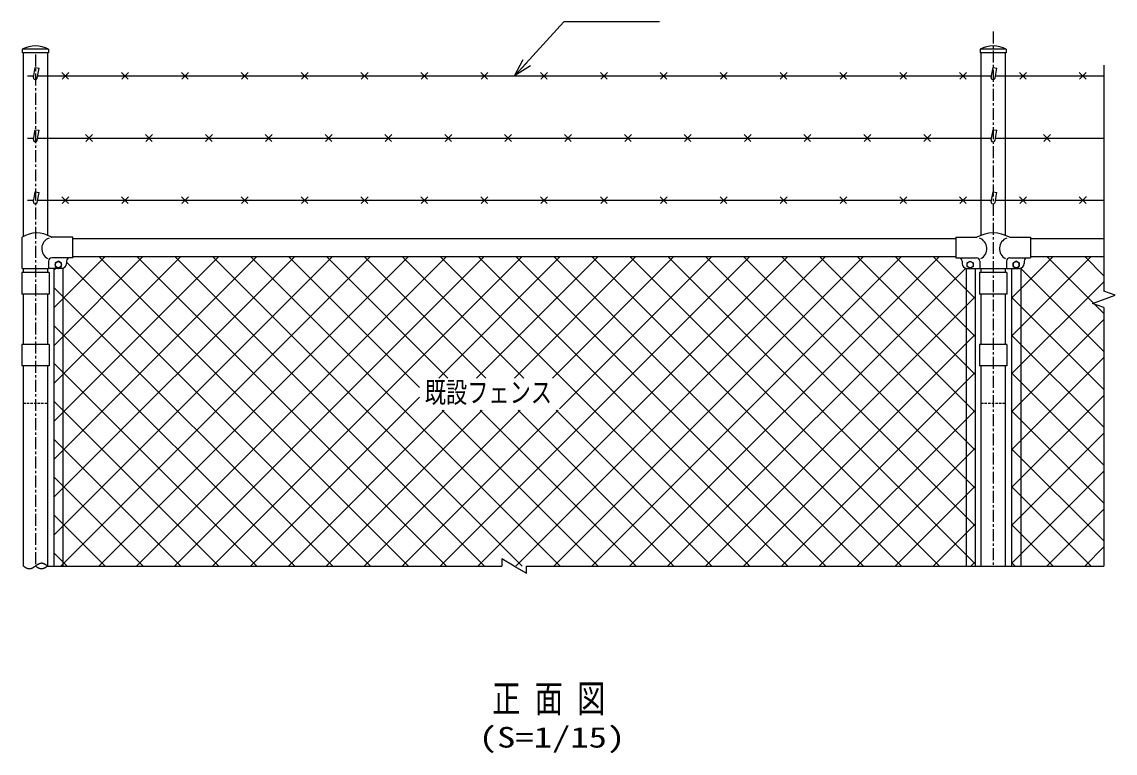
# Model space of a CAD drawing. Units: millimetres, scale not verified. Extents: x -4455 to 4455, y -3150 to 3150.
# Drawn here: x -3194 to -911, y 346 to 1874 of the extents above; entities that cross this region are included whole.
import ezdxf
from ezdxf.enums import TextEntityAlignment as Align

# ---------------------------------------------------------------- set-up
doc = ezdxf.new("R2010")
doc.units = ezdxf.units.MM
doc.header["$LTSCALE"] = 20
doc.linetypes.add('USER1', pattern=[2, 1.25, -0.25, 0.25, -0.25])
doc.linetypes.add('USER2', pattern=[0.375, 0.25, -0.125])
for name, color, linetype, lineweight in [('0-0_net', 2, 'Continuous', 25), ('0-1_0', 7, 'Continuous', 25), ('0-3_1', 7, 'Continuous', 25), ('0-4_EXTCNT-L', 4, 'Continuous', 25), ('0-5_柱', 7, 'Continuous', 25), ('0-6_center', 2, 'USER1', 25), ('0-7_band', 3, 'Continuous', 25), ('0-8_14', 7, 'Continuous', 25), ('0-9_13', 7, 'Continuous', 25), ('1-0_既設net', 4, 'Continuous', 25)]:
    doc.layers.add(name, color=color, linetype=linetype, lineweight=lineweight)
doc.styles.add('ＭＳ ゴシック', font='')
doc.styles.get('ＭＳ ゴシック').set_extended_font_data('MS Gothic')

# ---------------------------------------------------------------- blocks, each defined once
blk = doc.blocks.new('_Open30')
at = {"layer": '0-1_0', "color": 2}
blk.add_line((0, 0), (-20, 0), dxfattribs=at)
blk.add_lwpolyline([(-20, 5.36), (0, 0), (-20, -5.36)], dxfattribs=at)

msp = doc.modelspace()

# ---------------------------------------------------------------- linework, layer by layer
at = {"layer": '0-0_net'}
for p, q in [((-3182.91, 1761.07), (-3169.48, 1761.07)), ((-3161.36, 1761.07), (-1169.48, 1761.07)), ((-3097.26, 1754.07), (-3111.26, 1768.07)), ((-3110.6, 1754.07), (-3096.6, 1768.07)), ((-2972.25, 1754.07), (-2986.25, 1768.07)), ((-2985.59, 1754.07), (-2971.59, 1768.07)), ((-2847.25, 1754.07), (-2861.25, 1768.07)), ((-2860.59, 1754.07), (-2846.59, 1768.07)), ((-2722.24, 1754.07), (-2736.24, 1768.07)), ((-2735.58, 1754.07), (-2721.58, 1768.07)), ((-2597.24, 1754.07), (-2611.24, 1768.07)), ((-2610.58, 1754.07), (-2596.58, 1768.07)), ((-2472.23, 1754.07), (-2486.23, 1768.07)), ((-2485.58, 1754.07), (-2471.58, 1768.07)), ((-2347.23, 1754.07), (-2361.23, 1768.07)), ((-2360.57, 1754.07), (-2346.57, 1768.07)), ((-2222.22, 1754.07), (-2236.23, 1768.07)), ((-2235.57, 1754.07), (-2221.57, 1768.07)), ((-2097.22, 1754.07), (-2111.22, 1768.07)), ((-2110.56, 1754.07), (-2096.56, 1768.07)), ((-1972.22, 1754.07), (-1986.22, 1768.07)), ((-1985.56, 1754.07), (-1971.56, 1768.07)), ((-1847.21, 1754.07), (-1861.21, 1768.07)), ((-1860.55, 1754.07), (-1846.55, 1768.07)), ((-1722.21, 1754.07), (-1736.21, 1768.07)), ((-1735.55, 1754.07), (-1721.55, 1768.07)), ((-1597.2, 1754.07), (-1611.2, 1768.07)), ((-1610.54, 1754.07), (-1596.54, 1768.07)), ((-1472.2, 1754.07), (-1486.2, 1768.07)), ((-1485.54, 1754.07), (-1471.54, 1768.07)), ((-1347.19, 1754.07), (-1361.19, 1768.07)), ((-1360.54, 1754.07), (-1346.54, 1768.07)), ((-1222.19, 1754.07), (-1236.19, 1768.07)), ((-1222.19, 1754.07), (-1236.19, 1768.07)), ((-1235.53, 1754.07), (-1221.53, 1768.07)), ((-1235.53, 1754.07), (-1221.53, 1768.07)), ((-1161.36, 1761.07), (-934.84, 1761.07)), ((-1097.18, 1754.07), (-1111.18, 1768.07)), ((-1110.53, 1754.07), (-1096.53, 1768.07)), ((-972.18, 1754.07), (-986.18, 1768.07)), ((-985.52, 1754.07), (-971.52, 1768.07)), ((-3182.91, 1631.16), (-3169.48, 1631.16)), ((-3161.36, 1631.16), (-1169.48, 1631.16)), ((-3047.25, 1624.16), (-3061.25, 1638.16)), ((-3060.6, 1624.16), (-3046.6, 1638.16)), ((-2922.25, 1624.16), (-2936.25, 1638.16)), ((-2935.59, 1624.16), (-2921.59, 1638.16)), ((-2797.24, 1624.16), (-2811.25, 1638.16)), ((-2810.59, 1624.16), (-2796.59, 1638.16)), ((-2672.24, 1624.16), (-2686.24, 1638.16)), ((-2685.58, 1624.16), (-2671.58, 1638.16)), ((-2547.24, 1624.16), (-2561.24, 1638.16)), ((-2560.58, 1624.16), (-2546.58, 1638.16)), ((-2422.23, 1624.16), (-2436.23, 1638.16)), ((-2435.57, 1624.16), (-2421.57, 1638.16)), ((-2297.23, 1624.16), (-2311.23, 1638.16)), ((-2310.57, 1624.16), (-2296.57, 1638.16)), ((-2172.22, 1624.16), (-2186.22, 1638.16)), ((-2185.57, 1624.16), (-2171.57, 1638.16)), ((-2047.22, 1624.16), (-2061.22, 1638.16)), ((-2060.56, 1624.16), (-2046.56, 1638.16)), ((-1922.21, 1624.16), (-1936.21, 1638.16)), ((-1935.56, 1624.16), (-1921.56, 1638.16)), ((-1797.21, 1624.16), (-1811.21, 1638.16)), ((-1810.55, 1624.16), (-1796.55, 1638.16)), ((-1672.2, 1624.16), (-1686.21, 1638.16)), ((-1685.55, 1624.16), (-1671.55, 1638.16)), ((-1547.2, 1624.16), (-1561.2, 1638.16)), ((-1560.54, 1624.16), (-1546.54, 1638.16)), ((-1422.2, 1624.16), (-1436.2, 1638.16)), ((-1435.54, 1624.16), (-1421.54, 1638.16)), ((-1297.19, 1624.16), (-1311.19, 1638.16)), ((-1310.53, 1624.16), (-1296.53, 1638.16)), ((-1161.36, 1631.16), (-934.84, 1631.16)), ((-1047.18, 1624.16), (-1061.18, 1638.16)), ((-1060.53, 1624.16), (-1046.53, 1638.16)), ((-3097.26, 1494.25), (-3111.26, 1508.25)), ((-3110.6, 1494.25), (-3096.6, 1508.25)), ((-2972.25, 1494.25), (-2986.25, 1508.25)), ((-2985.59, 1494.25), (-2971.59, 1508.25)), ((-2847.25, 1494.25), (-2861.25, 1508.25)), ((-2860.59, 1494.25), (-2846.59, 1508.25)), ((-2722.24, 1494.25), (-2736.24, 1508.25)), ((-2735.58, 1494.25), (-2721.58, 1508.25)), ((-2597.24, 1494.25), (-2611.24, 1508.25)), ((-2610.58, 1494.25), (-2596.58, 1508.25)), ((-2472.23, 1494.25), (-2486.23, 1508.25)), ((-2485.58, 1494.25), (-2471.58, 1508.25)), ((-2347.23, 1494.25), (-2361.23, 1508.25)), ((-2360.57, 1494.25), (-2346.57, 1508.25)), ((-2222.22, 1494.25), (-2236.23, 1508.25)), ((-2235.57, 1494.25), (-2221.57, 1508.25)), ((-2097.22, 1494.25), (-2111.22, 1508.25)), ((-2110.56, 1494.25), (-2096.56, 1508.25)), ((-1972.22, 1494.25), (-1986.22, 1508.25)), ((-1985.56, 1494.25), (-1971.56, 1508.25)), ((-1847.21, 1494.25), (-1861.21, 1508.25)), ((-1860.55, 1494.25), (-1846.55, 1508.25)), ((-1722.21, 1494.25), (-1736.21, 1508.25)), ((-1735.55, 1494.25), (-1721.55, 1508.25)), ((-1597.2, 1494.25), (-1611.2, 1508.25)), ((-1610.54, 1494.25), (-1596.54, 1508.25)), ((-1472.2, 1494.25), (-1486.2, 1508.25)), ((-1485.54, 1494.25), (-1471.54, 1508.25)), ((-1347.19, 1494.25), (-1361.19, 1508.25)), ((-1360.54, 1494.25), (-1346.54, 1508.25)), ((-1222.19, 1494.25), (-1236.19, 1508.25)), ((-1222.19, 1494.25), (-1236.19, 1508.25)), ((-1235.53, 1494.25), (-1221.53, 1508.25)), ((-1235.53, 1494.25), (-1221.53, 1508.25)), ((-1097.18, 1494.25), (-1111.18, 1508.25)), ((-1110.53, 1494.25), (-1096.53, 1508.25)), ((-972.18, 1494.25), (-986.18, 1508.25)), ((-985.52, 1494.25), (-971.52, 1508.25)), ((-971.52, 1508.25), (-971.32, 1508.25)), ((-3182.91, 1501.25), (-3169.48, 1501.25)), ((-3161.33, 1501.25), (-1169.48, 1501.25)), ((-1161.36, 1501.25), (-934.84, 1501.25))]:
    msp.add_line(p, q, dxfattribs=at)
at = {"layer": '0-1_0'}
msp.add_lwpolyline([(-1863.1, 1873.92), (-2062.87, 1873.92), (-2163.71, 1762.9)], dxfattribs=at)
at = {"layer": '0-3_1', "color": 4}
for p, q in [((-934.84, 1783.22), (-934.84, 1311.01)), ((-958.33, 1285.36), (-911.35, 1302.46)), ((-911.35, 1302.46), (-934.84, 1311.01)), ((-934.84, 1276.81), (-958.33, 1285.36)), ((-934.84, 1276.81), (-934.84, 736.48))]:
    msp.add_line(p, q, dxfattribs=at)
at = {"layer": '0-3_1'}
for p, q in [((-3170.05, 1757.82), (-3166.4, 1778.5)), ((-3166.4, 1778.5), (-3158.52, 1777.17)), ((-3162.16, 1756.49), (-3158.52, 1777.17)), ((-1170.05, 1757.82), (-1166.4, 1778.5)), ((-1166.4, 1778.5), (-1158.52, 1777.17)), ((-1162.16, 1756.49), (-1158.52, 1777.17)), ((-3162.16, 1626.58), (-3158.52, 1647.26)), ((-1170.05, 1627.91), (-1166.4, 1648.59)), ((-1166.4, 1648.59), (-1158.52, 1647.26)), ((-1162.16, 1626.58), (-1158.52, 1647.26)), ((-3170.05, 1498), (-3166.4, 1518.68)), ((-3166.4, 1518.68), (-3158.52, 1517.35)), ((-3162.16, 1496.67), (-3158.52, 1517.35)), ((-1170.05, 1498), (-1166.4, 1518.68)), ((-1166.4, 1518.68), (-1158.52, 1517.35)), ((-1162.16, 1496.67), (-1158.52, 1517.35)), ((-3111.07, 1423.75), (-3133.06, 1423.75)), ((-3088.08, 1421.25), (-1244.07, 1421.25)), ((-1088.08, 1421.25), (-934.84, 1421.25)), ((-3138.57, 1373.76), (-3138.57, 1358.76)), ((-3101.07, 1373.76), (-3101.07, 1368.76)), ((-3088.08, 1383.25), (-1244.07, 1383.25)), ((-1231.07, 1373.76), (-1231.07, 1368.76)), ((-1220.57, 1370.01), (-1214.07, 1373.76)), ((-1194.07, 1373.76), (-1194.07, 1358.76)), ((-1138.07, 1373.76), (-1138.07, 1358.76)), ((-1101.07, 1373.76), (-1101.07, 1368.76)), ((-1088.08, 1383.25), (-934.84, 1383.25)), ((-3111.07, 1358.76), (-3138.57, 1358.76)), ((-3127.57, 1358.76), (-3127.57, 736.48)), ((-3108.57, 1358.76), (-3108.57, 736.48)), ((-1222.77, 1358.76), (-1222.77, 736.48)), ((-1221.07, 1358.76), (-1111.07, 1358.76)), ((-1207.57, 1362.5), (-1214.07, 1358.75)), ((-1203.77, 1358.76), (-1203.77, 736.48)), ((-1127.57, 1358.76), (-1127.57, 736.48)), ((-1124.58, 1362.5), (-1118.07, 1358.75)), ((-1118.07, 1358.75), (-1111.58, 1362.5)), ((-1108.57, 1358.76), (-1108.57, 736.48))]:
    msp.add_line(p, q, dxfattribs=at)
for points in [[(-3170.05, 1627.91), (-3166.4, 1648.59), (-3158.52, 1647.26)], [(-1214.07, 1358.75), (-1220.57, 1362.5), (-1220.57, 1370.01)], [(-1214.07, 1373.76), (-1207.57, 1370.01), (-1207.57, 1362.5)], [(-1118.07, 1373.76), (-1124.58, 1370.01), (-1124.58, 1362.5)], [(-1111.58, 1362.5), (-1111.58, 1370.01), (-1118.07, 1373.76)]]:
    msp.add_lwpolyline(points, dxfattribs=at)
msp.add_lwpolyline([(-3118.07, 1373.76), (-3124.57, 1370.01), (-3124.57, 1362.5), (-3118.07, 1358.75), (-3111.57, 1362.5), (-3111.57, 1370.01)], close=True, dxfattribs=at)
for centre in [(-3118.07, 1366.26), (-1214.07, 1366.26), (-1118.07, 1366.26)]:
    msp.add_circle(centre, 6.5, dxfattribs=at)
for centre, radius, start, end in [((-3166.12, 1757.07), 4, 169.25203, 351.57834), ((-1166.12, 1757.07), 4, 169.25203, 351.57834), ((-3166.12, 1627.16), 4, 169.25203, 351.57834), ((-1166.12, 1627.16), 4, 169.25203, 351.57834), ((-3166.12, 1497.25), 4, 169.25203, 351.57834), ((-1166.12, 1497.25), 4, 169.25203, 351.57834), ((-3129.3, 1400), 23.62, 110.71131, 242.59012), ((-1202.84, 1400), 23.62, 297.40988, 69.28869), ((-1129.3, 1400), 23.62, 110.71131, 242.59012), ((-3131.57, 1373.76), 7, 90, 180), ((-3094.07, 1373.76), 7, 90, 180), ((-1238.07, 1373.76), 7, 0, 90), ((-1201.07, 1373.76), 7, 0, 90), ((-1131.07, 1373.76), 7, 90, 180), ((-1094.07, 1373.76), 7, 90, 180), ((-3111.07, 1368.76), 10, 270, 0), ((-1221.07, 1368.76), 10, 180, 270), ((-1111.07, 1368.76), 10, 270, 0)]:
    msp.add_arc(centre, radius, start, end, dxfattribs=at)
at = {"layer": '0-4_EXTCNT-L'}
for p, q in [((-3140.67, 736.48), (-2191.86, 736.48)), ((-2140.28, 736.48), (-934.84, 736.48))]:
    msp.add_line(p, q, dxfattribs=at)
for points in [[(-3185.88, 732.82), (-3186.39, 733.11), (-3186.9, 733.42), (-3187.41, 733.73), (-3187.92, 734.06), (-3188.42, 734.39), (-3188.93, 734.73), (-3189.44, 735.07), (-3189.95, 735.42), (-3190.46, 735.77), (-3190.96, 736.13), (-3191.47, 736.48)], [(-3166.07, 736.48), (-3166.58, 736.13), (-3167.09, 735.77), (-3167.59, 735.42), (-3168.1, 735.07), (-3168.61, 734.73), (-3169.12, 734.39), (-3169.63, 734.06), (-3170.13, 733.73), (-3170.64, 733.42), (-3171.15, 733.11), (-3171.66, 732.82), (-3172.17, 732.54), (-3172.68, 732.27), (-3173.18, 732.02), (-3173.69, 731.79), (-3174.2, 731.57), (-3174.71, 731.37), (-3175.22, 731.18), (-3175.72, 731.02), (-3176.23, 730.88), (-3176.74, 730.77), (-3177.25, 730.68), (-3177.76, 730.61), (-3178.26, 730.57), (-3178.77, 730.55), (-3179.28, 730.57), (-3179.79, 730.61), (-3180.3, 730.68), (-3180.8, 730.77), (-3181.31, 730.88), (-3181.82, 731.02), (-3182.33, 731.18), (-3182.84, 731.37), (-3183.34, 731.57), (-3183.85, 731.79), (-3184.36, 732.02), (-3184.87, 732.27), (-3185.38, 732.54), (-3185.88, 732.82)], [(-3160.48, 740.14), (-3160.99, 739.85), (-3161.5, 739.54), (-3162.01, 739.23), (-3162.51, 738.91), (-3163.02, 738.57), (-3163.53, 738.24), (-3164.04, 737.89), (-3164.55, 737.54), (-3165.05, 737.19), (-3165.56, 736.84), (-3166.07, 736.48)], [(-3160.48, 732.82), (-3160.99, 733.11), (-3161.5, 733.42), (-3162.01, 733.73), (-3162.51, 734.06), (-3163.02, 734.39), (-3163.53, 734.73), (-3164.04, 735.07), (-3164.55, 735.42), (-3165.05, 735.77), (-3165.56, 736.13), (-3166.07, 736.48)], [(-3140.67, 736.48), (-3141.18, 736.84), (-3141.69, 737.19), (-3142.19, 737.54), (-3142.7, 737.89), (-3143.21, 738.24), (-3143.72, 738.57), (-3144.23, 738.91), (-3144.73, 739.23), (-3145.24, 739.54), (-3145.75, 739.85), (-3146.26, 740.14), (-3146.77, 740.42), (-3147.27, 740.69), (-3147.78, 740.94), (-3148.29, 741.18), (-3148.8, 741.39), (-3149.31, 741.6), (-3149.81, 741.78), (-3150.32, 741.94), (-3150.83, 742.08), (-3151.34, 742.19), (-3151.85, 742.29), (-3152.35, 742.35), (-3152.86, 742.39), (-3153.37, 742.41), (-3153.88, 742.39), (-3154.39, 742.35), (-3154.89, 742.29), (-3155.4, 742.19), (-3155.91, 742.08), (-3156.42, 741.94), (-3156.93, 741.78), (-3157.43, 741.6), (-3157.94, 741.39), (-3158.45, 741.18), (-3158.96, 740.94), (-3159.47, 740.69), (-3159.97, 740.42), (-3160.48, 740.14)], [(-3140.67, 736.48), (-3141.18, 736.13), (-3141.69, 735.77), (-3142.19, 735.42), (-3142.7, 735.07), (-3143.21, 734.73), (-3143.72, 734.39), (-3144.23, 734.06), (-3144.73, 733.73), (-3145.24, 733.42), (-3145.75, 733.11), (-3146.26, 732.82), (-3146.77, 732.54), (-3147.27, 732.27), (-3147.78, 732.02), (-3148.29, 731.79), (-3148.8, 731.57), (-3149.31, 731.37), (-3149.81, 731.18), (-3150.32, 731.02), (-3150.83, 730.88), (-3151.34, 730.77), (-3151.85, 730.68), (-3152.35, 730.61), (-3152.86, 730.57), (-3153.37, 730.55), (-3153.88, 730.57), (-3154.39, 730.61), (-3154.89, 730.68), (-3155.4, 730.77), (-3155.91, 730.88), (-3156.42, 731.02), (-3156.93, 731.18), (-3157.43, 731.37), (-3157.94, 731.57), (-3158.45, 731.79), (-3158.96, 732.02), (-3159.47, 732.27), (-3159.97, 732.54), (-3160.48, 732.82)], [(-2166.07, 736.48), (-2191.86, 751.37), (-2191.86, 736.48)], [(-2166.07, 736.48), (-2140.28, 721.59), (-2140.28, 736.48)]]:
    msp.add_lwpolyline(points, dxfattribs=at)
at = {"layer": '0-5_柱'}
for p, q in [((-3138.67, 1817.06), (-3193.47, 1817.06)), ((-3193.47, 1817.06), (-3193.47, 1809.06)), ((-3138.67, 1809.06), (-3193.47, 1809.06)), ((-3191.47, 1809.06), (-3191.47, 1425.07)), ((-3140.67, 1809.06), (-3140.67, 1427.94)), ((-3138.67, 1817.06), (-3138.67, 1809.07)), ((-1193.47, 1817.06), (-1193.47, 1809.06)), ((-1138.67, 1817.06), (-1193.47, 1817.06)), ((-1138.67, 1809.06), (-1193.47, 1809.06)), ((-1191.47, 1809.06), (-1191.47, 1427.89)), ((-1140.67, 1809.06), (-1140.67, 1427.89)), ((-1138.67, 1817.06), (-1138.67, 1809.07)), ((-3191.47, 1358.76), (-3191.47, 1349.85)), ((-3140.67, 1358.76), (-3140.67, 1349.85)), ((-1191.47, 1358.76), (-1191.47, 1349.85)), ((-1140.67, 1358.76), (-1140.67, 1349.85)), ((-3191.47, 1304.85), (-3191.47, 1199.85)), ((-3140.67, 1304.85), (-3140.67, 1199.85)), ((-1191.47, 1304.85), (-1191.47, 1199.85)), ((-1140.67, 1304.85), (-1140.67, 1199.85)), ((-3191.47, 1154.85), (-3191.47, 736.48)), ((-3140.67, 1154.85), (-3140.67, 736.48)), ((-1191.47, 1154.85), (-1191.47, 736.48)), ((-1140.67, 1154.85), (-1140.67, 736.48))]:
    msp.add_line(p, q, dxfattribs=at)
at = {"layer": '0-5_柱', "linetype": 'USER2'}
for p, q in [((-3191.47, 1077.35), (-3140.67, 1077.35)), ((-1191.47, 1077.35), (-1140.67, 1077.35))]:
    msp.add_line(p, q, dxfattribs=at)
at = {"layer": '0-5_柱'}
for centre in [(-3166.07, 1761.61), (-1166.07, 1761.61)]:
    msp.add_arc(centre, 61.85, 63.70572, 116.29439, dxfattribs=at)
at = {"layer": '0-6_center'}
for p, q in [((-1166.07, 1853.83), (-1166.07, 736.48)), ((-3166.07, 1805.67), (-3166.07, 736.48))]:
    msp.add_line(p, q, dxfattribs=at)
at = {"layer": '0-7_band'}
for p, q in [((-3194.42, 1349.85), (-3194.42, 1304.85)), ((-3137.72, 1349.85), (-3194.42, 1349.85)), ((-3137.72, 1349.85), (-3137.72, 1304.85)), ((-1194.42, 1349.85), (-1194.42, 1304.85)), ((-1137.72, 1349.85), (-1194.42, 1349.85)), ((-1137.72, 1349.85), (-1137.72, 1304.85)), ((-3137.72, 1304.85), (-3194.42, 1304.85)), ((-1137.72, 1304.85), (-1194.42, 1304.85)), ((-3194.42, 1199.85), (-3194.42, 1154.85)), ((-3137.72, 1199.85), (-3194.42, 1199.85)), ((-3137.72, 1199.85), (-3137.72, 1154.85)), ((-1194.42, 1199.85), (-1194.42, 1154.85)), ((-1137.72, 1199.85), (-1194.42, 1199.85)), ((-1137.72, 1199.85), (-1137.72, 1154.85)), ((-3137.72, 1154.85), (-3194.42, 1154.85)), ((-1137.72, 1154.85), (-1194.42, 1154.85))]:
    msp.add_line(p, q, dxfattribs=at)
at = {"layer": '0-8_14'}
for p, q in [((-3193.57, 1358.76), (-3193.57, 1423.75)), ((-3088.08, 1423.75), (-3131.6, 1423.75)), ((-3088.08, 1380.76), (-3088.08, 1423.75)), ((-3088.08, 1380.76), (-3131.57, 1380.76)), ((-3193.57, 1358.76), (-3138.57, 1358.76))]:
    msp.add_line(p, q, dxfattribs=at)
for centre, radius, start, end in [((-3163.32, 1377.83), 55, 58.08677, 123.37274), ((-3131.6, 1428.75), 5, 238.08846, 270)]:
    msp.add_arc(centre, radius, start, end, dxfattribs=at)
at = {"layer": '0-9_13'}
for p, q in [((-1244.07, 1423.75), (-1200.07, 1423.75)), ((-1244.07, 1423.75), (-1244.07, 1380.76)), ((-1132.07, 1423.75), (-1088.08, 1423.75)), ((-1088.08, 1423.75), (-1088.08, 1380.76)), ((-1244.07, 1380.76), (-1201.07, 1380.76)), ((-1131.07, 1380.76), (-1088.08, 1380.76))]:
    msp.add_line(p, q, dxfattribs=at)
msp.add_arc((-1166.07, 1364.04), 68.72, 60.347, 119.65305, dxfattribs=at)
at = {"layer": '1-0_既設net'}
for p, q in [((-3127.57, 1276.37), (-3020.69, 1383.25)), ((-3127.57, 1197.18), (-2941.5, 1383.25)), ((-3127.57, 1117.98), (-2862.3, 1383.25)), ((-3127.57, 1038.79), (-2783.11, 1383.25)), ((-3127.57, 959.59), (-2703.91, 1383.25)), ((-3127.57, 880.39), (-2624.71, 1383.25)), ((-3127.57, 801.2), (-2545.52, 1383.25)), ((-3113.09, 736.48), (-2466.32, 1383.25)), ((-2466.13, 736.48), (-3101.07, 1371.42)), ((-3033.9, 736.48), (-2387.13, 1383.25)), ((-2386.94, 736.48), (-3033.71, 1383.25)), ((-2954.7, 736.48), (-2307.93, 1383.25)), ((-2307.74, 736.48), (-2954.52, 1383.25)), ((-2875.51, 736.48), (-2228.73, 1383.25)), ((-2228.55, 736.48), (-2875.32, 1383.25)), ((-2796.31, 736.48), (-2149.54, 1383.25)), ((-2149.35, 736.48), (-2796.12, 1383.25)), ((-2070.15, 736.48), (-2716.93, 1383.25)), ((-2364.16, 1109.68), (-2637.73, 1383.25)), ((-2304.88, 1129.59), (-2558.54, 1383.25)), ((-2225.68, 1129.59), (-2479.34, 1383.25)), ((-2146.48, 1129.59), (-2400.14, 1383.25)), ((-2324, 1129.59), (-2070.34, 1383.25)), ((-2321.14, 736.48), (-1674.36, 1383.25)), ((-1674.18, 736.48), (-2320.95, 1383.25)), ((-2244.81, 1129.59), (-1991.15, 1383.25)), ((-2241.94, 736.48), (-1595.17, 1383.25)), ((-1594.98, 736.48), (-2241.75, 1383.25)), ((-2165.61, 1129.59), (-1911.95, 1383.25)), ((-2162.74, 736.48), (-1515.97, 1383.25)), ((-1515.78, 736.48), (-2162.56, 1383.25)), ((-2086.41, 1129.59), (-1832.75, 1383.25)), ((-2083.55, 736.48), (-1436.77, 1383.25)), ((-1436.59, 736.48), (-2083.36, 1383.25)), ((-2071.72, 1065.09), (-1753.56, 1383.25)), ((-2004.35, 736.48), (-1357.58, 1383.25)), ((-1357.39, 736.48), (-2004.16, 1383.25)), ((-1925.16, 736.48), (-1278.38, 1383.25)), ((-1278.2, 736.48), (-1924.97, 1383.25)), ((-1203.77, 741.25), (-1845.77, 1383.25)), ((-1203.77, 820.45), (-1766.58, 1383.25)), ((-1203.77, 899.64), (-1687.38, 1383.25)), ((-1203.77, 978.84), (-1608.18, 1383.25)), ((-1203.77, 1058.04), (-1528.99, 1383.25)), ((-1203.77, 1137.23), (-1449.79, 1383.25)), ((-1203.77, 1216.43), (-1370.6, 1383.25)), ((-1203.77, 1295.62), (-1291.4, 1383.25)), ((-1127.57, 1296.47), (-1040.79, 1383.25)), ((-1127.57, 1217.28), (-961.6, 1383.25)), ((-934.84, 1264.28), (-1053.81, 1383.25)), ((-934.84, 1343.48), (-974.62, 1383.25)), ((-3127.57, 1355.57), (-3124.39, 1358.76)), ((-1845.96, 736.48), (-1223.68, 1358.76)), ((-934.84, 1185.09), (-1108.51, 1358.76)), ((-1127.57, 1138.08), (-934.84, 1330.82)), ((-2545.33, 736.48), (-3127.57, 1318.73)), ((-1766.76, 736.48), (-1203.77, 1299.48)), ((-934.84, 1105.89), (-1127.57, 1298.62)), ((-2624.53, 736.48), (-3127.57, 1239.53)), ((-1127.57, 1058.89), (-934.84, 1251.62)), ((-1687.57, 736.48), (-1203.77, 1220.28)), ((-934.84, 1026.7), (-1127.57, 1219.43)), ((-1127.57, 979.69), (-934.84, 1172.42)), ((-2703.72, 736.48), (-3127.57, 1160.33)), ((-1608.37, 736.48), (-1203.77, 1141.08)), ((-934.84, 947.5), (-1127.57, 1140.23)), ((-2782.92, 736.48), (-3127.57, 1081.14)), ((-2717.11, 736.48), (-2364.16, 1089.44)), ((-1127.57, 900.5), (-934.84, 1093.23)), ((-2637.92, 736.48), (-2312.31, 1062.09)), ((-2558.72, 736.48), (-2233.11, 1062.09)), ((-2479.53, 736.48), (-2153.91, 1062.09)), ((-2400.33, 736.48), (-2074.72, 1062.09)), ((-1990.96, 736.48), (-2316.57, 1062.09)), ((-1911.76, 736.48), (-2237.38, 1062.09)), ((-1832.57, 736.48), (-2158.18, 1062.09)), ((-1753.37, 736.48), (-2078.98, 1062.09)), ((-1529.18, 736.48), (-1203.77, 1061.89)), ((-934.84, 868.3), (-1127.57, 1061.04)), ((-1127.57, 821.3), (-934.84, 1014.03)), ((-2862.11, 736.48), (-3127.57, 1001.94)), ((-1449.98, 736.48), (-1203.77, 982.69)), ((-934.84, 789.11), (-1127.57, 981.84)), ((-2941.31, 736.48), (-3127.57, 922.75)), ((-1127.57, 742.1), (-934.84, 934.84)), ((-1370.78, 736.48), (-1203.77, 903.5)), ((-961.41, 736.48), (-1127.57, 902.65)), ((-1054, 736.48), (-934.84, 855.64)), ((-3020.51, 736.48), (-3127.57, 843.55)), ((-1291.59, 736.48), (-1203.77, 824.3)), ((-1040.61, 736.48), (-1127.57, 823.45)), ((-974.8, 736.48), (-934.84, 776.44)), ((-3099.7, 736.48), (-3127.57, 764.35)), ((-1212.39, 736.48), (-1203.77, 745.1)), ((-1119.8, 736.48), (-1127.57, 744.25))]:
    msp.add_line(p, q, dxfattribs=at)

# ---------------------------------------------------------------- block references
at = {"layer": '0-1_0', "xscale": 1.875, "yscale": 1.875, "rotation": 227.05172}
msp.add_blockref('_Open30', (-2165.42, 1761.07), dxfattribs=at)

# ---------------------------------------------------------------- texts
at = {"layer": '0-1_0', "color": 3, "style": 'ＭＳ ゴシック'}
for s, height, width, p in [('既設フェンス', 43.26, 0.75, (-2352.91, 1065.02)), ('正 面 図', 57.77, 0.75, (-2212.16, 413.53)), ('(S=1/15)', 43.26, 1.3, (-2240.33, 344.17))]:
    msp.add_text(s, height=height, dxfattribs=dict(at, width=width)).set_placement(p, align=Align.BOTTOM_LEFT)

doc.saveas('drawing.dxf')
